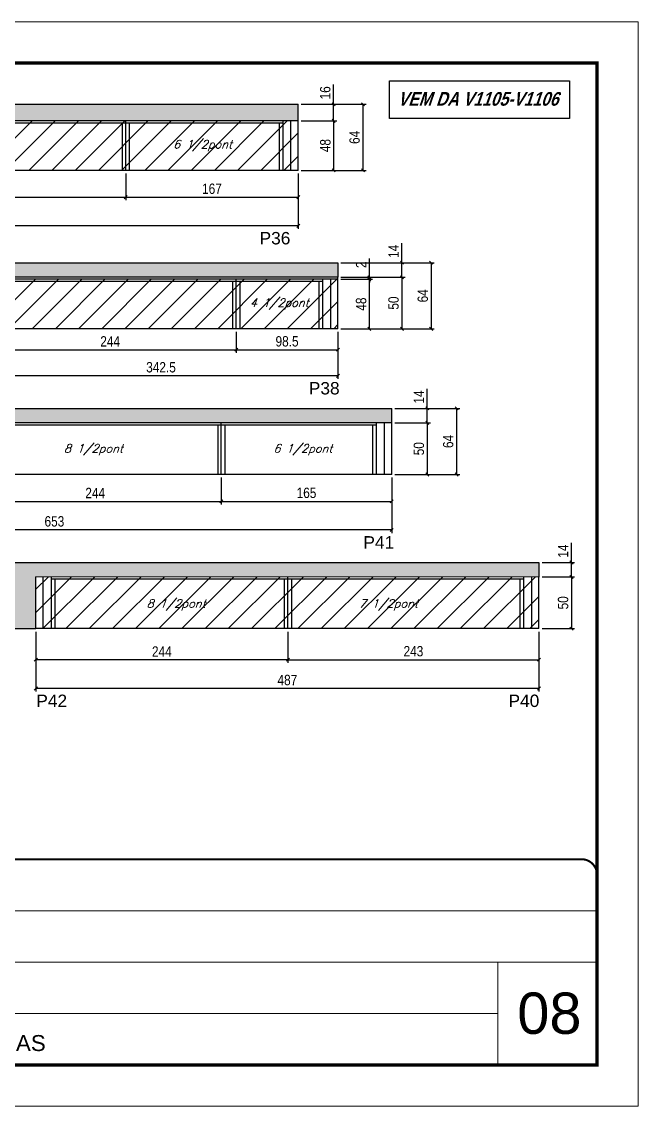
# Model space of a CAD drawing. Extents: x 3309 to 9563, y -2522 to 14608.
# Drawn here: x 8966 to 9563, y 12409 to 13459 of the extents above; entities that cross this region are included whole.
import ezdxf

# ---------------------------------------------------------------- set-up
doc = ezdxf.new("R2010")
doc.units = 0
doc.linetypes.add('CONTINUO', pattern=[0])
doc.linetypes.add('DASHED', pattern=[0.75, 0.5, -0.25])
for name, color, linetype in [('5', 5, 'Continuous'), ('COTA', 241, 'Continuous'), ('NOMENCLATURA', 7, 'Continuous'), ('Painéis', 200, 'Continuous'), ('SARR_2.2x7', 40, 'Continuous'), ('SARR_3.5x7', 81, 'Continuous'), ('texto', 7, 'Continuous')]:
    doc.layers.add(name, color=color, linetype=linetype)
for name, color, linetype, lineweight in [('CARIMBO', 255, 'Continuous', 9), ('Folhas', 255, 'Continuous', 9), ('Hachura', 251, 'Continuous', 9), ('SARRAFO DE PRESSAO', 251, 'DASHED', 9)]:
    doc.layers.add(name, color=color, linetype=linetype, lineweight=lineweight)
doc.styles.add('ARIAL', font='arial.ttf')
doc.styles.add('COTA TECNICA', font='techl___.ttf', dxfattribs={"height": 10})
doc.styles.add('Romans', font='romans.shx')
doc.styles.get("Standard").update_dxf_attribs({"font": 'arial.ttf'})
doc.styles.add('TECNICA', font='techb___.ttf', dxfattribs={"height": 10})
doc.dimstyles.new('PAINEL', dxfattribs={"dimtxt": 10, "dimasz": 3, "dimexe": 3, "dimexo": 3, "dimgap": 3, "dimtad": 1, "dimdec": 1, "dimzin": 12, "dimdsep": 46, "dimtxsty": 'COTA TECNICA', "dimblk1": 'OBLIQUE', "dimblk2": 'OBLIQUE', "dimsah": 1, "dimcen": 0.9, "dimclrd": 4, "dimclre": 4, "dimclrt": 240, "dimadec": 1, "dimazin": 3, "dimtfac": 1, "dimtdec": 1, "dimtmove": 0, "dimatfit": 3, "dimfxl": 1, "dimtolj": 1, "dimtzin": 12, "dimarcsym": 0})

# ---------------------------------------------------------------- blocks, each defined once
blk = doc.blocks.new('9999999999')
at = {"color": 30, "linetype": 'CONTINUO'}
for p, q in [((98564.6, 34379.6), (99584, 34379.6)), ((98564.6, 34329.8), (99488, 34329.8)), ((99584, 34329.8), (99488, 34329.8)), ((99488, 34329.8), (99488, 34230.2)), ((98564.6, 34280), (99488, 34280))]:
    blk.add_line(p, q, dxfattribs=at)
at = {"color": 30, "linetype": 'CONTINUO', "const_width": 2}
blk.add_lwpolyline([(99584, 34230.2), (99584, 34414.4, 0.414214), (99569, 34429.4), (98229, 34429.4, 0.414214), (98214, 34414.4), (98214, 34245.2, 0.414214), (98229, 34230.2), (99584, 34230.2)], format="xyb", dxfattribs=at)
at = {"layer": 'Folhas'}
blk.add_lwpolyline([(98139, 34190.2), (99624, 34190.2), (99624, 35240.2), (98139, 35240.2)], close=True, dxfattribs=at)
at = {"layer": 'Folhas', "color": 30, "const_width": 3}
blk.add_lwpolyline([(98214, 34230.2), (99584, 34230.2), (99584, 35200.2), (98214, 35200.2)], close=True, dxfattribs=at)
at = {"color": 7, "linetype": 'Continuous', "ltscale": 5, "style": 'ARIAL'}
blk.add_text('LATERAIS DE VIGAS', height=15.483, dxfattribs=at).set_placement((98837.7, 34243.7))
blk = doc.blocks.new('_Oblique')
at = {"color": 0, "linetype": 'ByBlock', "lineweight": -2}
blk.add_line((-0.5, -0.5), (0.5, 0.5), dxfattribs=at)
blk = doc.blocks.new('*D68')
at = {"layer": 'COTA', "color": 4, "linetype": 'ByBlock', "lineweight": -2, "transparency": 16777216}
for p, q in [((8578.7, 13312.3), (8578.7, 13258.7)), ((9233.7, 13312.3), (9233.7, 13258.7)), ((9233.7, 13261.7), (8578.7, 13261.7))]:
    blk.add_line(p, q, dxfattribs=at)
at = {"layer": 'Defpoints', "color": 0, "linetype": 'ByBlock', "transparency": 16777216}
for p in [(8578.7, 13315.3), (9233.7, 13315.3), (8578.7, 13261.7)]:
    blk.add_point(p, dxfattribs=at)
at = {"layer": 'COTA', "color": 4, "linetype": 'ByBlock', "lineweight": -2, "transparency": 16777216, "xscale": 3, "yscale": 3, "zscale": 3, "rotation": 180}
blk.add_blockref('_Oblique', (8578.7, 13261.7), dxfattribs=at)
at = {"layer": 'COTA', "color": 4, "linetype": 'ByBlock', "lineweight": -2, "transparency": 16777216, "xscale": 3, "yscale": 3, "zscale": 3}
blk.add_blockref('_Oblique', (9233.7, 13261.7), dxfattribs=at)
at = {"layer": 'COTA', "color": 240, "linetype": 'ByBlock', "transparency": 16777216, "insert": (8906.2, 13269.8), "char_height": 10, "attachment_point": 5, "style": 'COTA TECNICA'}
blk.add_mtext('\\A1;655', dxfattribs=at)
blk = doc.blocks.new('*D53')
at = {"layer": 'COTA', "color": 4, "lineweight": -2, "transparency": 16777216}
for p, q in [((8822.7, 13312.3), (8822.7, 13286.4)), ((9066.7, 13312.3), (9066.7, 13286.4)), ((8822.7, 13289.4), (9066.7, 13289.4))]:
    blk.add_line(p, q, dxfattribs=at)
at = {"layer": 'Defpoints', "color": 0, "transparency": 16777216}
for p in [(8822.7, 13315.3, 0), (9066.7, 13315.3, 0), (9066.7, 13289.4)]:
    blk.add_point(p, dxfattribs=at)
at = {"layer": 'COTA', "color": 4, "lineweight": -2, "transparency": 16777216, "xscale": 3, "yscale": 3, "zscale": 3, "rotation": 180}
blk.add_blockref('_Oblique', (8822.7, 13289.4), dxfattribs=at)
at = {"layer": 'COTA', "color": 4, "lineweight": -2, "transparency": 16777216, "xscale": 3, "yscale": 3, "zscale": 3}
blk.add_blockref('_Oblique', (9066.7, 13289.4), dxfattribs=at)
at = {"layer": 'COTA', "color": 240, "transparency": 16777216, "insert": (8944.7, 13297.5), "char_height": 10, "attachment_point": 5, "style": 'COTA TECNICA'}
blk.add_mtext('\\A1;244', dxfattribs=at)
blk = doc.blocks.new('*D54')
at = {"layer": 'COTA', "color": 4, "lineweight": -2, "transparency": 16777216}
for p, q in [((9236.7, 13379.3), (9299.4, 13379.3)), ((9296.4, 13379.3), (9296.4, 13315.3)), ((9236.7, 13315.3), (9299.4, 13315.3))]:
    blk.add_line(p, q, dxfattribs=at)
at = {"layer": 'Defpoints', "color": 0, "transparency": 16777216}
for p in [(9233.7, 13379.3, 0), (9233.7, 13315.3, 0), (9296.4, 13315.3)]:
    blk.add_point(p, dxfattribs=at)
at = {"layer": 'COTA', "color": 4, "lineweight": -2, "transparency": 16777216, "xscale": 3, "yscale": 3, "zscale": 3}
for p, rotation in [((9296.4, 13379.3), 90), ((9296.4, 13315.3), 270)]:
    blk.add_blockref('_Oblique', p, dxfattribs=dict(at, rotation=rotation))
at = {"layer": 'COTA', "color": 240, "transparency": 16777216, "insert": (9288.3, 13347.3), "char_height": 10, "attachment_point": 5, "rotation": 90, "style": 'COTA TECNICA'}
blk.add_mtext('\\A1;64', dxfattribs=at)
blk = doc.blocks.new('*D69')
at = {"layer": 'COTA', "color": 4, "lineweight": -2, "transparency": 16777216}
for p, q in [((9066.7, 13312.3), (9066.7, 13286.4)), ((9233.7, 13312.3), (9233.7, 13286.4)), ((9066.7, 13289.4), (9233.7, 13289.4))]:
    blk.add_line(p, q, dxfattribs=at)
at = {"layer": 'Defpoints', "color": 0, "transparency": 16777216}
for p in [(9066.7, 13315.3, 0), (9233.7, 13315.3, 0), (9233.7, 13289.4)]:
    blk.add_point(p, dxfattribs=at)
at = {"layer": 'COTA', "color": 4, "lineweight": -2, "transparency": 16777216, "xscale": 3, "yscale": 3, "zscale": 3, "rotation": 180}
blk.add_blockref('_Oblique', (9066.7, 13289.4), dxfattribs=at)
at = {"layer": 'COTA', "color": 4, "lineweight": -2, "transparency": 16777216, "xscale": 3, "yscale": 3, "zscale": 3}
blk.add_blockref('_Oblique', (9233.7, 13289.4), dxfattribs=at)
at = {"layer": 'COTA', "color": 240, "transparency": 16777216, "insert": (9150.2, 13297.5), "char_height": 10, "attachment_point": 5, "style": 'COTA TECNICA'}
blk.add_mtext('\\A1;167', dxfattribs=at)
blk = doc.blocks.new('*D70')
at = {"layer": 'COTA', "color": 4, "lineweight": -2, "transparency": 16777216}
for p, q in [((9236.7, 13363.3), (9271, 13363.3)), ((9268, 13363.3), (9268, 13315.3)), ((9236.7, 13315.3), (9271, 13315.3))]:
    blk.add_line(p, q, dxfattribs=at)
at = {"layer": 'Defpoints', "color": 0, "transparency": 16777216}
for p in [(9233.7, 13363.3, 0), (9233.7, 13315.3, 0), (9268, 13315.3)]:
    blk.add_point(p, dxfattribs=at)
at = {"layer": 'COTA', "color": 4, "lineweight": -2, "transparency": 16777216, "xscale": 3, "yscale": 3, "zscale": 3}
for p, rotation in [((9268, 13363.3), 90), ((9268, 13315.3), 270)]:
    blk.add_blockref('_Oblique', p, dxfattribs=dict(at, rotation=rotation))
at = {"layer": 'COTA', "color": 240, "transparency": 16777216, "insert": (9260, 13339.3), "char_height": 10, "attachment_point": 5, "rotation": 90, "style": 'COTA TECNICA'}
blk.add_mtext('\\A1;48', dxfattribs=at)
blk = doc.blocks.new('*D71')
at = {"layer": 'COTA', "color": 4, "lineweight": -2, "transparency": 16777216}
for p, q in [((9268, 13379.3), (9268, 13398.4)), ((9236.7, 13379.3), (9271, 13379.3)), ((9268, 13363.3), (9268, 13379.3)), ((9236.7, 13363.3), (9271, 13363.3))]:
    blk.add_line(p, q, dxfattribs=at)
at = {"layer": 'Defpoints', "color": 0, "transparency": 16777216}
for p in [(9233.7, 13379.3, 0), (9268, 13379.3), (9233.7, 13363.3, 0)]:
    blk.add_point(p, dxfattribs=at)
at = {"layer": 'COTA', "color": 4, "lineweight": -2, "transparency": 16777216, "xscale": 3, "yscale": 3, "zscale": 3}
for p, rotation in [((9268, 13379.3), 90), ((9268, 13363.3), 270)]:
    blk.add_blockref('_Oblique', p, dxfattribs=dict(at, rotation=rotation))
at = {"layer": 'COTA', "color": 240, "transparency": 16777216, "insert": (9259.9, 13390.4), "char_height": 10, "attachment_point": 5, "rotation": 90, "style": 'COTA TECNICA'}
blk.add_mtext('\\A1;16', dxfattribs=at)
blk = doc.blocks.new('*D75')
at = {"layer": 'COTA', "color": 4, "linetype": 'ByBlock', "lineweight": -2, "transparency": 16777216}
for p, q in [((8929.7, 13158.9), (8929.7, 13113.4)), ((9272.1, 13158.9), (9272.1, 13113.4)), ((9272.1, 13116.4), (8929.7, 13116.4))]:
    blk.add_line(p, q, dxfattribs=at)
at = {"layer": 'Defpoints', "color": 0, "linetype": 'ByBlock', "transparency": 16777216}
for p in [(8929.7, 13161.9), (9272.1, 13161.9), (8929.7, 13116.4)]:
    blk.add_point(p, dxfattribs=at)
at = {"layer": 'COTA', "color": 4, "linetype": 'ByBlock', "lineweight": -2, "transparency": 16777216, "xscale": 3, "yscale": 3, "zscale": 3, "rotation": 180}
blk.add_blockref('_Oblique', (8929.7, 13116.4), dxfattribs=at)
at = {"layer": 'COTA', "color": 4, "linetype": 'ByBlock', "lineweight": -2, "transparency": 16777216, "xscale": 3, "yscale": 3, "zscale": 3}
blk.add_blockref('_Oblique', (9272.1, 13116.4), dxfattribs=at)
at = {"layer": 'COTA', "color": 240, "linetype": 'ByBlock', "transparency": 16777216, "insert": (9100.9, 13124.7), "char_height": 10, "attachment_point": 5, "style": 'COTA TECNICA'}
blk.add_mtext('\\A1;342.5', dxfattribs=at)
blk = doc.blocks.new('*D76')
at = {"layer": 'COTA', "color": 4, "lineweight": -2, "transparency": 16777216}
for p, q in [((8929.7, 13158.9), (8929.7, 13138.7)), ((9173.7, 13158.9), (9173.7, 13138.7)), ((8929.7, 13141.7), (9173.7, 13141.7))]:
    blk.add_line(p, q, dxfattribs=at)
at = {"layer": 'Defpoints', "color": 0, "transparency": 16777216}
for p in [(8929.7, 13161.9), (9173.7, 13161.9), (9173.7, 13141.7)]:
    blk.add_point(p, dxfattribs=at)
at = {"layer": 'COTA', "color": 4, "lineweight": -2, "transparency": 16777216, "xscale": 3, "yscale": 3, "zscale": 3, "rotation": 180}
blk.add_blockref('_Oblique', (8929.7, 13141.7), dxfattribs=at)
at = {"layer": 'COTA', "color": 4, "lineweight": -2, "transparency": 16777216, "xscale": 3, "yscale": 3, "zscale": 3}
blk.add_blockref('_Oblique', (9173.7, 13141.7), dxfattribs=at)
at = {"layer": 'COTA', "color": 240, "transparency": 16777216, "insert": (9051.7, 13149.8), "char_height": 10, "attachment_point": 5, "style": 'COTA TECNICA'}
blk.add_mtext('\\A1;244', dxfattribs=at)
blk = doc.blocks.new('*D77')
at = {"layer": 'COTA', "color": 4, "lineweight": -2, "transparency": 16777216}
for p, q in [((9173.7, 13158.9), (9173.7, 13138.7)), ((9272.1, 13158.9), (9272.1, 13138.7)), ((9173.7, 13141.7), (9272.1, 13141.7))]:
    blk.add_line(p, q, dxfattribs=at)
at = {"layer": 'Defpoints', "color": 0, "transparency": 16777216}
for p in [(9173.7, 13161.9), (9272.1, 13161.9), (9272.1, 13141.7)]:
    blk.add_point(p, dxfattribs=at)
at = {"layer": 'COTA', "color": 4, "lineweight": -2, "transparency": 16777216, "xscale": 3, "yscale": 3, "zscale": 3, "rotation": 180}
blk.add_blockref('_Oblique', (9173.7, 13141.7), dxfattribs=at)
at = {"layer": 'COTA', "color": 4, "lineweight": -2, "transparency": 16777216, "xscale": 3, "yscale": 3, "zscale": 3}
blk.add_blockref('_Oblique', (9272.1, 13141.7), dxfattribs=at)
at = {"layer": 'COTA', "color": 240, "transparency": 16777216, "insert": (9222.9, 13149.8), "char_height": 10, "attachment_point": 5, "style": 'COTA TECNICA'}
blk.add_mtext('\\A1;98.5', dxfattribs=at)
blk = doc.blocks.new('*D56')
at = {"layer": 'COTA', "color": 4, "lineweight": -2, "transparency": 16777216}
for p, q in [((9275.1, 13225.9), (9365.4, 13225.9)), ((9362.4, 13225.9), (9362.4, 13161.9)), ((9275.1, 13161.9), (9365.4, 13161.9))]:
    blk.add_line(p, q, dxfattribs=at)
at = {"layer": 'Defpoints', "color": 0, "transparency": 16777216}
for p in [(9272.1, 13225.9, 0), (9272.1, 13161.9, 0), (9362.4, 13161.9)]:
    blk.add_point(p, dxfattribs=at)
at = {"layer": 'COTA', "color": 4, "lineweight": -2, "transparency": 16777216, "xscale": 3, "yscale": 3, "zscale": 3}
for p, rotation in [((9362.4, 13225.9), 90), ((9362.4, 13161.9), 270)]:
    blk.add_blockref('_Oblique', p, dxfattribs=dict(at, rotation=rotation))
at = {"layer": 'COTA', "color": 240, "transparency": 16777216, "insert": (9354.3, 13193.9), "char_height": 10, "attachment_point": 5, "rotation": 90, "style": 'COTA TECNICA'}
blk.add_mtext('\\A1;64', dxfattribs=at)
blk = doc.blocks.new('*D57')
at = {"layer": 'COTA', "color": 4, "lineweight": -2, "transparency": 16777216}
for p, q in [((9275.1, 13211.9), (9337.1, 13211.9)), ((9334.1, 13211.9), (9334.1, 13161.9)), ((9275.1, 13161.9), (9337.1, 13161.9))]:
    blk.add_line(p, q, dxfattribs=at)
at = {"layer": 'Defpoints', "color": 0, "transparency": 16777216}
for p in [(9272.1, 13211.9, 0), (9272.1, 13161.9, 0), (9334.1, 13161.9)]:
    blk.add_point(p, dxfattribs=at)
at = {"layer": 'COTA', "color": 4, "lineweight": -2, "transparency": 16777216, "xscale": 3, "yscale": 3, "zscale": 3}
for p, rotation in [((9334.1, 13211.9), 90), ((9334.1, 13161.9), 270)]:
    blk.add_blockref('_Oblique', p, dxfattribs=dict(at, rotation=rotation))
at = {"layer": 'COTA', "color": 240, "transparency": 16777216, "insert": (9326, 13186.9), "char_height": 10, "attachment_point": 5, "rotation": 90, "style": 'COTA TECNICA'}
blk.add_mtext('\\A1;50', dxfattribs=at)
blk = doc.blocks.new('*D58')
at = {"layer": 'COTA', "color": 4, "lineweight": -2, "transparency": 16777216}
for p, q in [((9334.1, 13225.9), (9334.1, 13245)), ((9275.1, 13225.9), (9337.1, 13225.9)), ((9334.1, 13211.9), (9334.1, 13225.9)), ((9275.1, 13211.9), (9337.1, 13211.9))]:
    blk.add_line(p, q, dxfattribs=at)
at = {"layer": 'Defpoints', "color": 0, "transparency": 16777216}
for p in [(9272.1, 13225.9, 0), (9334.1, 13225.9), (9272.1, 13211.9, 0)]:
    blk.add_point(p, dxfattribs=at)
at = {"layer": 'COTA', "color": 4, "lineweight": -2, "transparency": 16777216, "xscale": 3, "yscale": 3, "zscale": 3}
for p, rotation in [((9334.1, 13225.9), 90), ((9334.1, 13211.9), 270)]:
    blk.add_blockref('_Oblique', p, dxfattribs=dict(at, rotation=rotation))
at = {"layer": 'COTA', "color": 240, "transparency": 16777216, "insert": (9326, 13237), "char_height": 10, "attachment_point": 5, "rotation": 90, "style": 'COTA TECNICA'}
blk.add_mtext('\\A1;14', dxfattribs=at)
blk = doc.blocks.new('*D89')
at = {"layer": 'COTA', "color": 4, "lineweight": -2, "transparency": 16777216}
for p, q in [((9275.1, 13209.9), (9305.6, 13209.9)), ((9302.6, 13161.9), (9302.6, 13209.9)), ((9275.1, 13161.9), (9305.6, 13161.9))]:
    blk.add_line(p, q, dxfattribs=at)
at = {"layer": 'Defpoints', "color": 0, "transparency": 16777216}
for p in [(9272.1, 13209.9, 0), (9302.6, 13209.9), (9272.1, 13161.9, 0)]:
    blk.add_point(p, dxfattribs=at)
at = {"layer": 'COTA', "color": 4, "lineweight": -2, "transparency": 16777216, "xscale": 3, "yscale": 3, "zscale": 3}
for p, rotation in [((9302.6, 13209.9), 90), ((9302.6, 13161.9), 270)]:
    blk.add_blockref('_Oblique', p, dxfattribs=dict(at, rotation=rotation))
at = {"layer": 'COTA', "color": 240, "transparency": 16777216, "insert": (9294.6, 13185.9), "char_height": 10, "attachment_point": 5, "rotation": 90, "style": 'COTA TECNICA'}
blk.add_mtext('\\A1;48', dxfattribs=at)
blk = doc.blocks.new('*D90')
at = {"layer": 'COTA', "color": 4, "lineweight": -2, "transparency": 16777216}
for p, q in [((9302.6, 13211.9), (9302.6, 13230)), ((9275.1, 13211.9), (9305.6, 13211.9)), ((9275.1, 13209.9), (9305.6, 13209.9)), ((9302.6, 13209.9), (9302.6, 13211.9)), ((9302.6, 13209.9), (9302.6, 13206.9))]:
    blk.add_line(p, q, dxfattribs=at)
at = {"layer": 'Defpoints', "color": 0, "transparency": 16777216}
for p in [(9272.1, 13211.9, 0), (9272.1, 13209.9, 0), (9302.6, 13211.9)]:
    blk.add_point(p, dxfattribs=at)
at = {"layer": 'COTA', "color": 4, "lineweight": -2, "transparency": 16777216, "xscale": 3, "yscale": 3, "zscale": 3}
for p, rotation in [((9302.6, 13211.9), 270), ((9302.6, 13209.9), 90)]:
    blk.add_blockref('_Oblique', p, dxfattribs=dict(at, rotation=rotation))
at = {"layer": 'COTA', "color": 240, "transparency": 16777216, "insert": (9294.6, 13224), "char_height": 10, "attachment_point": 5, "rotation": 90, "style": 'COTA TECNICA'}
blk.add_mtext('\\A1;2', dxfattribs=at)
blk = doc.blocks.new('*D113')
at = {"layer": 'COTA', "color": 4, "linetype": 'ByBlock', "lineweight": -2, "transparency": 16777216}
for p, q in [((8979.7, 12868.7), (8979.7, 12838.6)), ((9223.7, 12868.7), (9223.7, 12838.6)), ((9223.7, 12841.6), (8979.7, 12841.6))]:
    blk.add_line(p, q, dxfattribs=at)
at = {"layer": 'Defpoints', "color": 0, "linetype": 'ByBlock', "transparency": 16777216}
for p in [(8979.7, 12871.7), (9223.7, 12871.7), (8979.7, 12841.6)]:
    blk.add_point(p, dxfattribs=at)
at = {"layer": 'COTA', "color": 4, "linetype": 'ByBlock', "lineweight": -2, "transparency": 16777216, "xscale": 3, "yscale": 3, "zscale": 3, "rotation": 180}
blk.add_blockref('_Oblique', (8979.7, 12841.6), dxfattribs=at)
at = {"layer": 'COTA', "color": 4, "linetype": 'ByBlock', "lineweight": -2, "transparency": 16777216, "xscale": 3, "yscale": 3, "zscale": 3}
blk.add_blockref('_Oblique', (9223.7, 12841.6), dxfattribs=at)
at = {"layer": 'COTA', "color": 240, "linetype": 'ByBlock', "transparency": 16777216, "insert": (9101.7, 12849.6), "char_height": 10, "attachment_point": 5, "style": 'COTA TECNICA'}
blk.add_mtext('\\A1;244', dxfattribs=at)
blk = doc.blocks.new('*D116')
at = {"layer": 'COTA', "color": 4, "linetype": 'ByBlock', "lineweight": -2, "transparency": 16777216}
for p, q in [((8979.7, 12868.7), (8979.7, 12810.8)), ((9466.7, 12868.7), (9466.7, 12810.8)), ((9466.7, 12813.8), (8979.7, 12813.8))]:
    blk.add_line(p, q, dxfattribs=at)
at = {"layer": 'Defpoints', "color": 0, "linetype": 'ByBlock', "transparency": 16777216}
for p in [(8979.7, 12871.7), (9466.7, 12871.7), (8979.7, 12813.8)]:
    blk.add_point(p, dxfattribs=at)
at = {"layer": 'COTA', "color": 4, "linetype": 'ByBlock', "lineweight": -2, "transparency": 16777216, "xscale": 3, "yscale": 3, "zscale": 3, "rotation": 180}
blk.add_blockref('_Oblique', (8979.7, 12813.8), dxfattribs=at)
at = {"layer": 'COTA', "color": 4, "linetype": 'ByBlock', "lineweight": -2, "transparency": 16777216, "xscale": 3, "yscale": 3, "zscale": 3}
blk.add_blockref('_Oblique', (9466.7, 12813.8), dxfattribs=at)
at = {"layer": 'COTA', "color": 240, "linetype": 'ByBlock', "transparency": 16777216, "insert": (9223.2, 12821.9), "char_height": 10, "attachment_point": 5, "style": 'COTA TECNICA'}
blk.add_mtext('\\A1;487', dxfattribs=at)
blk = doc.blocks.new('*D114')
at = {"layer": 'COTA', "color": 4, "lineweight": -2, "transparency": 16777216}
for p, q in [((9223.7, 12868.7), (9223.7, 12838.6)), ((9466.7, 12868.7), (9466.7, 12838.6)), ((9223.7, 12841.6), (9466.7, 12841.6))]:
    blk.add_line(p, q, dxfattribs=at)
at = {"layer": 'Defpoints', "color": 0, "transparency": 16777216}
for p in [(9223.7, 12871.7, 0), (9466.7, 12871.7, 0), (9466.7, 12841.6)]:
    blk.add_point(p, dxfattribs=at)
at = {"layer": 'COTA', "color": 4, "lineweight": -2, "transparency": 16777216, "xscale": 3, "yscale": 3, "zscale": 3, "rotation": 180}
blk.add_blockref('_Oblique', (9223.7, 12841.6), dxfattribs=at)
at = {"layer": 'COTA', "color": 4, "lineweight": -2, "transparency": 16777216, "xscale": 3, "yscale": 3, "zscale": 3}
blk.add_blockref('_Oblique', (9466.7, 12841.6), dxfattribs=at)
at = {"layer": 'COTA', "color": 240, "transparency": 16777216, "insert": (9345.2, 12849.8), "char_height": 10, "attachment_point": 5, "style": 'COTA TECNICA'}
blk.add_mtext('\\A1;243', dxfattribs=at)
blk = doc.blocks.new('*D115')
at = {"layer": 'COTA', "color": 4, "lineweight": -2, "transparency": 16777216}
for p, q in [((9469.7, 12921.7), (9501.2, 12921.7)), ((9498.2, 12921.7), (9498.2, 12871.7)), ((9469.7, 12871.7), (9501.2, 12871.7))]:
    blk.add_line(p, q, dxfattribs=at)
at = {"layer": 'Defpoints', "color": 0, "transparency": 16777216}
for p in [(9466.7, 12921.7, 0), (9466.7, 12871.7, 0), (9498.2, 12871.7)]:
    blk.add_point(p, dxfattribs=at)
at = {"layer": 'COTA', "color": 4, "lineweight": -2, "transparency": 16777216, "xscale": 3, "yscale": 3, "zscale": 3}
for p, rotation in [((9498.2, 12921.7), 90), ((9498.2, 12871.7), 270)]:
    blk.add_blockref('_Oblique', p, dxfattribs=dict(at, rotation=rotation))
at = {"layer": 'COTA', "color": 240, "transparency": 16777216, "insert": (9490.1, 12896.7), "char_height": 10, "attachment_point": 5, "rotation": 90, "style": 'COTA TECNICA'}
blk.add_mtext('\\A1;50', dxfattribs=at)
blk = doc.blocks.new('*D117')
at = {"layer": 'COTA', "color": 4, "lineweight": -2, "transparency": 16777216}
for p, q in [((9498.2, 12935.7), (9498.2, 12954.8)), ((9469.7, 12935.7), (9501.2, 12935.7)), ((9498.2, 12921.7), (9498.2, 12935.7)), ((9469.7, 12921.7), (9501.2, 12921.7))]:
    blk.add_line(p, q, dxfattribs=at)
at = {"layer": 'Defpoints', "color": 0, "transparency": 16777216}
for p in [(9466.7, 12935.7, 0), (9498.2, 12935.7), (9466.7, 12921.7, 0)]:
    blk.add_point(p, dxfattribs=at)
at = {"layer": 'COTA', "color": 4, "lineweight": -2, "transparency": 16777216, "xscale": 3, "yscale": 3, "zscale": 3}
for p, rotation in [((9498.2, 12935.7), 90), ((9498.2, 12921.7), 270)]:
    blk.add_blockref('_Oblique', p, dxfattribs=dict(at, rotation=rotation))
at = {"layer": 'COTA', "color": 240, "transparency": 16777216, "insert": (9490.1, 12946.8), "char_height": 10, "attachment_point": 5, "rotation": 90, "style": 'COTA TECNICA'}
blk.add_mtext('\\A1;14', dxfattribs=at)
blk = doc.blocks.new('*D2477')
at = {"layer": 'COTA', "color": 4, "linetype": 'ByBlock', "lineweight": -2, "transparency": 16777216}
for p, q in [((8671.2, 13017.9), (8671.2, 12964.2)), ((9324.2, 13017.9), (9324.2, 12964.2)), ((9324.2, 12967.2), (8671.2, 12967.2))]:
    blk.add_line(p, q, dxfattribs=at)
at = {"layer": 'Defpoints', "color": 0, "linetype": 'ByBlock', "transparency": 16777216}
for p in [(8671.2, 13020.9), (9324.2, 13020.9), (8671.2, 12967.2)]:
    blk.add_point(p, dxfattribs=at)
at = {"layer": 'COTA', "color": 4, "linetype": 'ByBlock', "lineweight": -2, "transparency": 16777216, "xscale": 3, "yscale": 3, "zscale": 3, "rotation": 180}
blk.add_blockref('_Oblique', (8671.2, 12967.2), dxfattribs=at)
at = {"layer": 'COTA', "color": 4, "linetype": 'ByBlock', "lineweight": -2, "transparency": 16777216, "xscale": 3, "yscale": 3, "zscale": 3}
blk.add_blockref('_Oblique', (9324.2, 12967.2), dxfattribs=at)
at = {"layer": 'COTA', "color": 240, "linetype": 'ByBlock', "transparency": 16777216, "insert": (8997.7, 12975.5), "char_height": 10, "attachment_point": 5, "style": 'COTA TECNICA'}
blk.add_mtext('\\A1;653', dxfattribs=at)
blk = doc.blocks.new('*D2475')
at = {"layer": 'COTA', "color": 4, "lineweight": -2, "transparency": 16777216}
for p, q in [((8915.2, 13017.9), (8915.2, 12991.9)), ((9159.2, 13017.9), (9159.2, 12991.9)), ((8915.2, 12994.9), (9159.2, 12994.9))]:
    blk.add_line(p, q, dxfattribs=at)
at = {"layer": 'Defpoints', "color": 0, "transparency": 16777216}
for p in [(8915.2, 13020.9, 0), (9159.2, 13020.9, 0), (9159.2, 12994.9)]:
    blk.add_point(p, dxfattribs=at)
at = {"layer": 'COTA', "color": 4, "lineweight": -2, "transparency": 16777216, "xscale": 3, "yscale": 3, "zscale": 3, "rotation": 180}
blk.add_blockref('_Oblique', (8915.2, 12994.9), dxfattribs=at)
at = {"layer": 'COTA', "color": 4, "lineweight": -2, "transparency": 16777216, "xscale": 3, "yscale": 3, "zscale": 3}
blk.add_blockref('_Oblique', (9159.2, 12994.9), dxfattribs=at)
at = {"layer": 'COTA', "color": 240, "transparency": 16777216, "insert": (9037.2, 13003), "char_height": 10, "attachment_point": 5, "style": 'COTA TECNICA'}
blk.add_mtext('\\A1;244', dxfattribs=at)
blk = doc.blocks.new('*D2476')
at = {"layer": 'COTA', "color": 4, "lineweight": -2, "transparency": 16777216}
for p, q in [((9327.2, 13084.9), (9390, 13084.9)), ((9387, 13084.9), (9387, 13020.9)), ((9327.2, 13020.9), (9390, 13020.9))]:
    blk.add_line(p, q, dxfattribs=at)
at = {"layer": 'Defpoints', "color": 0, "transparency": 16777216}
for p in [(9324.2, 13084.9, 0), (9324.2, 13020.9, 0), (9387, 13020.9)]:
    blk.add_point(p, dxfattribs=at)
at = {"layer": 'COTA', "color": 4, "lineweight": -2, "transparency": 16777216, "xscale": 3, "yscale": 3, "zscale": 3}
for p, rotation in [((9387, 13084.9), 90), ((9387, 13020.9), 270)]:
    blk.add_blockref('_Oblique', p, dxfattribs=dict(at, rotation=rotation))
at = {"layer": 'COTA', "color": 240, "transparency": 16777216, "insert": (9378.9, 13052.9), "char_height": 10, "attachment_point": 5, "rotation": 90, "style": 'COTA TECNICA'}
blk.add_mtext('\\A1;64', dxfattribs=at)
blk = doc.blocks.new('*D2478')
at = {"layer": 'COTA', "color": 4, "lineweight": -2, "transparency": 16777216}
for p, q in [((9159.2, 13017.9), (9159.2, 12991.9)), ((9324.2, 13017.9), (9324.2, 12991.9)), ((9159.2, 12994.9), (9324.2, 12994.9))]:
    blk.add_line(p, q, dxfattribs=at)
at = {"layer": 'Defpoints', "color": 0, "transparency": 16777216}
for p in [(9159.2, 13020.9, 0), (9324.2, 13020.9, 0), (9324.2, 12994.9)]:
    blk.add_point(p, dxfattribs=at)
at = {"layer": 'COTA', "color": 4, "lineweight": -2, "transparency": 16777216, "xscale": 3, "yscale": 3, "zscale": 3, "rotation": 180}
blk.add_blockref('_Oblique', (9159.2, 12994.9), dxfattribs=at)
at = {"layer": 'COTA', "color": 4, "lineweight": -2, "transparency": 16777216, "xscale": 3, "yscale": 3, "zscale": 3}
blk.add_blockref('_Oblique', (9324.2, 12994.9), dxfattribs=at)
at = {"layer": 'COTA', "color": 240, "transparency": 16777216, "insert": (9241.7, 13003.1), "char_height": 10, "attachment_point": 5, "style": 'COTA TECNICA'}
blk.add_mtext('\\A1;165', dxfattribs=at)
blk = doc.blocks.new('*D2479')
at = {"layer": 'COTA', "color": 4, "lineweight": -2, "transparency": 16777216}
for p, q in [((9327.2, 13070.9), (9361.6, 13070.9)), ((9358.6, 13070.9), (9358.6, 13020.9)), ((9327.2, 13020.9), (9361.6, 13020.9))]:
    blk.add_line(p, q, dxfattribs=at)
at = {"layer": 'Defpoints', "color": 0, "transparency": 16777216}
for p in [(9324.2, 13070.9, 0), (9324.2, 13020.9, 0), (9358.6, 13020.9)]:
    blk.add_point(p, dxfattribs=at)
at = {"layer": 'COTA', "color": 4, "lineweight": -2, "transparency": 16777216, "xscale": 3, "yscale": 3, "zscale": 3}
for p, rotation in [((9358.6, 13070.9), 90), ((9358.6, 13020.9), 270)]:
    blk.add_blockref('_Oblique', p, dxfattribs=dict(at, rotation=rotation))
at = {"layer": 'COTA', "color": 240, "transparency": 16777216, "insert": (9350.5, 13045.9), "char_height": 10, "attachment_point": 5, "rotation": 90, "style": 'COTA TECNICA'}
blk.add_mtext('\\A1;50', dxfattribs=at)
blk = doc.blocks.new('*D2480')
at = {"layer": 'COTA', "color": 4, "lineweight": -2, "transparency": 16777216}
for p, q in [((9358.6, 13084.9), (9358.6, 13104)), ((9327.2, 13084.9), (9361.6, 13084.9)), ((9358.6, 13070.9), (9358.6, 13084.9)), ((9327.2, 13070.9), (9361.6, 13070.9))]:
    blk.add_line(p, q, dxfattribs=at)
at = {"layer": 'Defpoints', "color": 0, "transparency": 16777216}
for p in [(9324.2, 13084.9, 0), (9358.6, 13084.9), (9324.2, 13070.9, 0)]:
    blk.add_point(p, dxfattribs=at)
at = {"layer": 'COTA', "color": 4, "lineweight": -2, "transparency": 16777216, "xscale": 3, "yscale": 3, "zscale": 3}
for p, rotation in [((9358.6, 13084.9), 90), ((9358.6, 13070.9), 270)]:
    blk.add_blockref('_Oblique', p, dxfattribs=dict(at, rotation=rotation))
at = {"layer": 'COTA', "color": 240, "transparency": 16777216, "insert": (9350.5, 13095.9), "char_height": 10, "attachment_point": 5, "rotation": 90, "style": 'COTA TECNICA'}
blk.add_mtext('\\A1;14', dxfattribs=at)

msp = doc.modelspace()

# ---------------------------------------------------------------- hatches: boundary and pattern name
at = {"layer": 'COTA'}
h = msp.add_hatch(dxfattribs=at)
h.set_pattern_fill('AR-CONC', color=256, scale=0.03)
h.set_pattern_definition([(50, (1651.9506, 103.3395), (5.4655401, -0.4781726), [0.5715, -6.2865]), (355, (1651.9506, 103.3395), (-1.0573026, 5.7317054), [0.4572, -5.0292175]), (100.451445, (1652.406, 103.2996), (4.4082374, 5.2535326), [0.4857003, -5.3427073]), (46.1842, (1651.9506, 104.8635), (8.1323712, -1.2612698), [0.85725, -9.42975]), (96.63556, (1652.628, 104.758), (7.122124, 7.4227837), [0.7285507, -8.0140682]), (351.18415, (1651.951, 104.8635), (7.122124, 7.4227837), [0.685799, -7.543792]), (21, (1652.7126, 104.4825), (4.5484317, -3.067956), [0.5715, -6.2865]), (326, (1652.7126, 104.4825), (1.8540609, 5.525639), [0.4572, -5.0292]), (71.451445, (1653.0916, 104.227), (6.4024926, 2.457683), [0.4857003, -5.3426981]), (37.5, (1651.9506, 103.3395), (0.0926581, 2.53665117), [0, -4.96824, 0, -5.1054, 0, -5.04825]), (7.5, (1651.9506, 103.3395), (2.00458988, 3.00541724), [0, -2.91084, 0, -4.85394, 0, -1.92405]), (327.5, (1650.2514, 103.3395), (4.06771786, -0.17186232), [0, -1.905, 0, -5.9436, 0, -7.8867]), (317.5, (1649.4894, 103.3395), (4.44387544, 0.7627947), [0, -2.4765, 0, -3.94716, 0, -5.6007])])
h.paths.add_polyline_path([(9233.69, 13363.35), (9233.69, 13379.35), (8578.69, 13379.35), (8578.69, 13363.35)])
h = msp.add_hatch(dxfattribs=at)
h.set_pattern_fill('AR-CONC', color=256, scale=0.03)
h.set_pattern_definition([(50, (4768.5, 1202.8185), (5.46554, -0.4781726), [0.5715, -6.2865]), (355, (4768.5, 1202.8185), (-1.0573026, 5.7317054), [0.4572, -5.0292175]), (100.451445, (4768.9555, 1202.7787), (4.4082374, 5.2535326), [0.4857003, -5.3427073]), (46.1842, (4768.5, 1204.3425), (8.1323712, -1.26127), [0.85725, -9.42975]), (96.63556, (4769.178, 1204.2374), (7.122124, 7.4227837), [0.7285507, -8.014068]), (351.18415, (4768.5, 1204.3425), (7.122124, 7.422784), [0.685799, -7.543792]), (21, (4769.262, 1203.9615), (4.5484317, -3.067956), [0.5715, -6.2865]), (326, (4769.262, 1203.9615), (1.8540609, 5.525639), [0.4572, -5.0292]), (71.451445, (4769.641, 1203.706), (6.4024926, 2.457683), [0.4857003, -5.3426981]), (37.5, (4768.5, 1202.8185), (0.0926581, 2.53665117), [0, -4.96824, 0, -5.1054, 0, -5.04825]), (7.5, (4768.5, 1202.8185), (2.0045899, 3.00541724), [0, -2.91084, 0, -4.85394, 0, -1.92405]), (327.5, (4766.8007, 1202.8185), (4.06771786, -0.17186232), [0, -1.905, 0, -5.9436, 0, -7.8867]), (317.5, (4766.0387, 1202.8185), (4.4438754, 0.7627947), [0, -2.4765, 0, -3.94716, 0, -5.6007])])
h.paths.add_polyline_path([(8899.65, 13161.93), (8929.65, 13161.93), (8929.65, 13211.93), (9272.12, 13211.93), (9272.12, 13225.93), (8578.69, 13225.93), (8578.69, 13211.93), (8899.65, 13211.93)])
h = msp.add_hatch(dxfattribs=at)
h.set_pattern_fill('AR-CONC', color=256, scale=0.03)
h.set_pattern_definition([(50, (0, 16.3658), (5.4655401, -0.4781726), [0.5715, -6.2865]), (355, (0, 16.366), (-1.0573026, 5.7317054), [0.4572, -5.0292175]), (100.451445, (0.4555, 16.326), (4.4082374, 5.2535326), [0.4857003, -5.3427073]), (46.1842, (0, 17.89), (8.1323712, -1.2612698), [0.85725, -9.42975]), (96.63556, (0.678, 17.785), (7.122124, 7.4227837), [0.7285507, -8.0140682]), (351.18415, (0, 17.89), (7.122124, 7.4227837), [0.685799, -7.543792]), (21, (0.762, 17.5088), (4.5484317, -3.067956), [0.5715, -6.2865]), (326, (0.762, 17.509), (1.8540609, 5.525639), [0.4572, -5.0292]), (71.451445, (1.141, 17.253), (6.4024926, 2.457683), [0.4857003, -5.3426981]), (37.5, (0, 16.3658), (0.0926581, 2.53665117), [0, -4.96824, 0, -5.1054, 0, -5.04825]), (7.5, (0, 16.3658), (2.00458988, 3.00541724), [0, -2.91084, 0, -4.85394, 0, -1.92405]), (327.5, (-1.6993, 16.3658), (4.06771786, -0.17186232), [0, -1.905, 0, -5.9436, 0, -7.8867]), (317.5, (-2.4613, 16.3658), (4.44387544, 0.7627947), [0, -2.4765, 0, -3.94716, 0, -5.6007])])
h.paths.add_polyline_path([(8641.24, 13020.86), (8671.24, 13020.86), (8671.24, 13070.86), (9324.24, 13070.86), (9324.24, 13084.86), (8193.74, 13084.86), (8193.74, 13070.86), (8641.24, 13070.86)])
h = msp.add_hatch(dxfattribs=at)
h.set_pattern_fill('AR-CONC', color=256, scale=0.03)
h.set_pattern_definition([(50, (0, 23.526), (5.4655401, -0.4781726), [0.5715, -6.2865]), (355, (0, 23.526), (-1.0573026, 5.7317054), [0.4572, -5.0292175]), (100.451445, (0.4555, 23.486), (4.4082374, 5.2535326), [0.4857003, -5.3427073]), (46.1842, (0, 25.05), (8.1323712, -1.2612698), [0.85725, -9.42975]), (96.63556, (0.678, 24.945), (7.122124, 7.4227837), [0.7285507, -8.0140682]), (351.18415, (0, 25.05), (7.122124, 7.4227837), [0.685799, -7.543792]), (21, (0.762, 24.669), (4.5484317, -3.067956), [0.5715, -6.2865]), (326, (0.762, 24.669), (1.8540609, 5.525639), [0.4572, -5.0292]), (71.451445, (1.141, 24.413), (6.4024926, 2.457683), [0.4857003, -5.3426981]), (37.5, (0, 23.5258), (0.0926581, 2.53665117), [0, -4.96824, 0, -5.1054, 0, -5.04825]), (7.5, (0, 23.5258), (2.00458988, 3.00541724), [0, -2.91084, 0, -4.85394, 0, -1.92405]), (327.5, (-1.6993, 23.5258), (4.06771786, -0.17186232), [0, -1.905, 0, -5.9436, 0, -7.8867]), (317.5, (-2.4613, 23.5258), (4.44387544, 0.7627947), [0, -2.4765, 0, -3.94716, 0, -5.6007])])
h.paths.add_polyline_path([(8979.74, 12921.7), (9466.74, 12921.69), (9466.74, 12935.7), (8193.74, 12935.7), (8193.74, 12921.7), (8949.74, 12921.7), (8949.74, 12871.7), (8979.74, 12871.7)])
at = {"layer": 'Hachura'}
h = msp.add_hatch(dxfattribs=at)
h.set_pattern_fill('ANSI31', color=256, scale=5)
h.set_pattern_definition([(45, (0, 9.447), (-11.22532, 11.22532), [])])
h.paths.add_polyline_path([(8578.69, 13363.35), (8578.69, 13315.35), (8822.69, 13315.35), (8822.69, 13363.35)])
h.paths.add_polyline_path([(8822.69, 13363.35), (8822.69, 13315.35), (9066.69, 13315.35), (9066.69, 13363.35)])
h.paths.add_polyline_path([(9066.69, 13363.35), (9066.69, 13315.35), (9233.69, 13315.35), (9233.69, 13363.35)])
h = msp.add_hatch(dxfattribs=at)
h.set_pattern_fill('ANSI31', color=256, scale=5)
h.set_pattern_definition([(45, (0, 77.293), (-11.22532, 11.22532), [])])
h.paths.add_polyline_path([(8822.69, 13211.93), (8578.69, 13211.93), (8578.69, 13161.93), (8822.69, 13161.93)])
h.paths.add_polyline_path([(8899.65, 13211.93), (8822.69, 13211.93), (8822.69, 13161.93), (8899.65, 13161.93)])
h.paths.add_polyline_path([(9173.65, 13209.93), (8929.65, 13209.93), (8929.65, 13161.93), (9173.65, 13161.93)])
h.paths.add_polyline_path([(9272.12, 13209.93), (9173.65, 13209.93), (9173.65, 13161.93), (9272.12, 13161.93)])
h = msp.add_hatch(dxfattribs=at)
h.set_pattern_fill('ANSI31', color=256, scale=5)
h.set_pattern_definition([(45, (1986.043, 932.144), (-11.22532, 11.22532), [])])
h.paths.add_polyline_path([(8979.74, 12921.7), (8979.74, 12871.7), (9223.74, 12871.69), (9223.74, 12921.69)])
h.paths.add_polyline_path([(9466.74, 12871.69), (9466.74, 12921.69), (9223.74, 12921.69), (9223.74, 12871.69)])

# ---------------------------------------------------------------- linework, layer by layer
at = {"layer": 'COTA'}
for p, q in [((8578.69, 13379.35, 0), (9233.69, 13379.35, 0)), ((9233.69, 13363.35, 0), (9233.69, 13379.35, 0)), ((8578.69, 13225.93, 0), (9272.12, 13225.93, 0)), ((9272.12, 13225.93, 0), (9272.12, 13211.93, 0)), ((8193.74, 13084.86, 0), (9324.24, 13084.86, 0)), ((9324.24, 13070.86, 0), (9324.24, 13084.86, 0)), ((8193.74, 12935.7, 0), (9466.74, 12935.7, 0)), ((9466.74, 12935.7, 0), (9466.74, 12921.69, 0)), ((8949.74, 12871.7, 0), (8979.74, 12871.7, 0))]:
    msp.add_line(p, q, dxfattribs=at)
at = {"layer": 'NOMENCLATURA', "elevation": 0}
msp.add_lwpolyline([(9322.04, 13402.11), (9496.24, 13402.11), (9496.24, 13365.65), (9322.04, 13365.65)], close=True, dxfattribs=at)
at = {"layer": 'Painéis', "linetype": 'ByBlock'}
for p, q in [((9233.69, 13363.35, 0), (8578.69, 13363.35, 0)), ((9066.69, 13315.35, 0), (9066.69, 13363.35, 0)), ((9233.69, 13315.35, 0), (9233.69, 13363.35, 0)), ((9233.69, 13315.35, 0), (8578.69, 13315.35, 0)), ((9272.12, 13211.93, 0), (8929.65, 13211.93, 0)), ((9272.12, 13209.93, 0), (8929.65, 13209.93, 0)), ((9173.65, 13161.93, 0), (9173.65, 13209.93, 0)), ((9272.12, 13161.93, 0), (9272.12, 13211.93, 0)), ((9272.12, 13161.93, 0), (8929.65, 13161.93, 0)), ((9324.24, 13070.86, 0), (8671.24, 13070.86, 0)), ((9159.24, 13020.86, 0), (9159.24, 13070.86, 0)), ((9324.24, 13020.86, 0), (9324.24, 13070.86, 0)), ((9324.24, 13020.86, 0), (8671.24, 13020.86, 0)), ((9466.74, 12921.69, 0), (8979.74, 12921.7, 0)), ((8979.74, 12871.7, 0), (8979.74, 12921.7, 0)), ((9223.74, 12871.7, 0), (9223.74, 12921.7, 0)), ((9466.74, 12871.69, 0), (9466.74, 12921.69, 0)), ((9466.74, 12871.69, 0), (8979.74, 12871.7, 0))]:
    msp.add_line(p, q, dxfattribs=at)
at = {"layer": 'SARR_2.2x7', "linetype": 'Continuous'}
for p, q in [((9066.69, 13361.15, 0), (8822.69, 13361.15, 0)), ((9218.69, 13361.15, 0), (9066.69, 13361.15, 0)), ((9226.69, 13315.35, 0), (9226.69, 13363.35, 0)), ((9265.12, 13161.93, 0), (9265.12, 13209.93, 0)), ((9173.65, 13207.73, 0), (8944.65, 13207.73, 0)), ((9257.12, 13207.73, 0), (9173.65, 13207.73, 0)), ((9159.24, 13068.66, 0), (8915.24, 13068.66, 0)), ((9309.24, 13068.66, 0), (9159.24, 13068.66, 0)), ((9317.24, 13020.86, 0), (9317.24, 13070.86, 0)), ((8986.74, 12871.7, 0), (8986.74, 12921.7, 0)), ((9223.74, 12919.5, 0), (8994.74, 12919.5, 0)), ((9451.74, 12919.49, 0), (9223.74, 12919.5, 0)), ((9459.74, 12871.69, 0), (9459.74, 12921.69, 0))]:
    msp.add_line(p, q, dxfattribs=at)
at = {"layer": 'SARR_3.5x7'}
for p, q in [((9063.19, 13361.15, 0), (9063.19, 13315.35, 0)), ((9070.19, 13361.15, 0), (9070.19, 13315.35, 0)), ((9215.19, 13361.15, 0), (9215.19, 13315.35, 0)), ((9218.69, 13363.35, 0), (9218.69, 13315.35, 0)), ((9257.12, 13209.93, 0), (9257.12, 13161.93, 0)), ((9170.15, 13207.73, 0), (9170.15, 13161.93, 0)), ((9177.15, 13207.73, 0), (9177.15, 13161.93, 0)), ((9253.62, 13207.73, 0), (9253.62, 13161.93, 0)), ((9155.74, 13068.66, 0), (9155.74, 13020.86, 0)), ((9162.74, 13068.66, 0), (9162.74, 13020.86, 0)), ((9305.74, 13068.66, 0), (9305.74, 13020.86, 0)), ((9309.24, 13070.86, 0), (9309.24, 13020.86, 0)), ((8994.74, 12921.7, 0), (8994.74, 12871.7, 0)), ((8998.24, 12919.5, 0), (8998.24, 12871.7, 0)), ((9220.24, 12919.5, 0), (9220.24, 12871.7, 0)), ((9227.24, 12919.5, 0), (9227.24, 12871.7, 0)), ((9448.24, 12919.49, 0), (9448.24, 12871.69, 0)), ((9451.74, 12921.69, 0), (9451.74, 12871.69, 0))]:
    msp.add_line(p, q, dxfattribs=at)

# ---------------------------------------------------------------- block references
at = {"layer": 'SARRAFO DE PRESSAO', "color": 6, "linetype": 'ByBlock'}
msp.add_blockref('9999999999', (-90061.11, -21780.92), dxfattribs=at)

# ---------------------------------------------------------------- texts
at = {"layer": '5', "linetype": 'Continuous'}
for s, rotation, p in [('P36', 0.00004, (9196.29, 13243.71, 0)), ('P38', 359.99996, (9243.96, 13098.43, 0)), ('P41', 359.99996, (9296.75, 12949.23, 0)), ('P42', 0.00004, (8980.18, 12795.84, 0)), ('P40', 0.00004, (9437.25, 12795.84, 0))]:
    msp.add_text(s, height=12, rotation=rotation, dxfattribs=at).set_placement(p)
at = {"layer": 'CARIMBO', "style": 'ARIAL'}
msp.add_text('08', height=40, dxfattribs=at).set_placement((9445.73, 12479.43))
at = {"layer": 'NOMENCLATURA', "insert": (9407.66, 13391.15), "char_height": 13.2, "width": 300.2766, "attachment_point": 2, "style": 'TECNICA'}
msp.add_mtext('{\\Q19;VEM DA V1105-V1106}', dxfattribs=at)
at = {"layer": 'texto', "color": 2, "char_height": 8, "attachment_point": 5, "style": 'Romans'}
for s, insert in [('{\\Q19;\\C256;6 1/2pont}', (9141.19, 13339.35, 0)), ('{\\Q19;\\C256;4 1/2pont}', (9215.38, 13185.93, 0)), ('{\\Q19;\\C256;8 1/2pont}', (9035.49, 13044.86, 0)), ('{\\Q19;\\C256;6 1/2pont}', (9238.24, 13044.86, 0)), ('{\\Q19;\\C256;8 1/2pont}', (9115.49, 12894.7, 0)), ('{\\Q19;\\C256;7 1/2pont}', (9320.99, 12894.7, 0))]:
    msp.add_mtext(s, dxfattribs=dict(at, insert=insert))

# ---------------------------------------------------------------- dimensions: what is measured, and where the dimension line sits
at = {"layer": 'COTA'}
for base, p1, p2, picture, middle in [((9268.05, 13379.35), (9233.69, 13363.35, 0), (9233.69, 13379.35, 0), '*D71', (9259.95, 13390.35)), ((9296.41, 13315.35), (9233.69, 13379.35, 0), (9233.69, 13315.35, 0), '*D54', (9288.31, 13347.35)), ((9268.05, 13315.35), (9233.69, 13363.35, 0), (9233.69, 13315.35, 0), '*D70', (9259.95, 13339.35)), ((9334.09, 13225.93), (9272.12, 13211.93, 0), (9272.12, 13225.93, 0), '*D58', (9326.02, 13236.99)), ((9302.65, 13211.93), (9272.12, 13209.93, 0), (9272.12, 13211.93, 0), '*D90', (9294.65, 13223.99)), ((9362.45, 13161.93), (9272.12, 13225.93, 0), (9272.12, 13161.93, 0), '*D56', (9354.35, 13193.93)), ((9334.09, 13161.93), (9272.12, 13211.93, 0), (9272.12, 13161.93, 0), '*D57', (9325.98, 13186.93)), ((9302.65, 13209.93), (9272.12, 13161.93, 0), (9272.12, 13209.93, 0), '*D89', (9294.55, 13185.93)), ((9358.59, 13084.86), (9324.24, 13070.86, 0), (9324.24, 13084.86, 0), '*D2480', (9350.52, 13095.92)), ((9386.95, 13020.86), (9324.24, 13084.86, 0), (9324.24, 13020.86, 0), '*D2476', (9378.85, 13052.86)), ((9358.59, 13020.86), (9324.24, 13070.86, 0), (9324.24, 13020.86, 0), '*D2479', (9350.48, 13045.86)), ((9498.17, 12935.7), (9466.74, 12921.69, 0), (9466.74, 12935.7, 0), '*D117', (9490.09, 12946.75)), ((9498.17, 12871.69), (9466.74, 12921.69, 0), (9466.74, 12871.69, 0), '*D115', (9490.06, 12896.69))]:
    dim = msp.add_linear_dim(base=base, p1=p1, p2=p2, angle=90, dimstyle='PAINEL', dxfattribs=at)
    dim.commit()
    dim.dimension.update_dxf_attribs({"geometry": picture, "text_midpoint": middle})
at = {"layer": 'COTA', "linetype": 'ByBlock'}
for base, p1, p2, picture, middle in [((8578.69, 13261.72, 0), (9233.69, 13315.35, 0), (8578.69, 13315.35, 0), '*D68', (8906.19, 13269.83, 0)), ((8929.65, 13116.44, 0), (9272.12, 13161.93, 0), (8929.65, 13161.93, 0), '*D75', (9100.88, 13124.66, 0)), ((8671.24, 12967.24, 0), (9324.24, 13020.86, 0), (8671.24, 13020.86, 0), '*D2477', (8997.74, 12975.46, 0)), ((8979.74, 12813.85, 0), (9466.74, 12871.69, 0), (8979.74, 12871.7, 0), '*D116', (9223.24, 12821.94, 0))]:
    dim = msp.add_linear_dim(base=base, p1=p1, p2=p2, angle=180, dimstyle='PAINEL', dxfattribs=at)
    dim.commit()
    dim.dimension.update_dxf_attribs({"geometry": picture, "text_midpoint": middle})
at = {"layer": 'COTA'}
for base, p1, p2, picture, middle in [((9066.69, 13289.43), (8822.69, 13315.35, 0), (9066.69, 13315.35, 0), '*D53', (8944.69, 13297.5)), ((9233.69, 13289.43), (9066.69, 13315.35, 0), (9233.69, 13315.35, 0), '*D69', (9150.19, 13297.53)), ((9173.65, 13141.69, 0), (8929.65, 13161.93, 0), (9173.65, 13161.93, 0), '*D76', (9051.65, 13149.76, 0)), ((9159.24, 12994.95), (8915.24, 13020.86, 0), (9159.24, 13020.86, 0), '*D2475', (9037.24, 13003.02)), ((9324.24, 12994.95), (9159.24, 13020.86, 0), (9324.24, 13020.86, 0), '*D2478', (9241.74, 13003.06)), ((9466.74, 12841.56), (9223.74, 12871.7, 0), (9466.74, 12871.69, 0), '*D114', (9345.24, 12849.78))]:
    dim = msp.add_linear_dim(base=base, p1=p1, p2=p2, dimstyle='PAINEL', dxfattribs=at)
    dim.commit()
    dim.dimension.update_dxf_attribs({"geometry": picture, "text_midpoint": middle})
dim = msp.add_linear_dim(base=(9272.12, 13141.69, 0), p1=(9173.65, 13161.93, 0), p2=(9272.12, 13161.93, 0), dimstyle='PAINEL', override={"dimtmove": 1}, dxfattribs=at)
dim.commit()
dim.dimension.update_dxf_attribs({"geometry": '*D77', "text_midpoint": (9222.88, 13149.83, 0)})
at = {"layer": 'COTA', "linetype": 'ByBlock'}
dim = msp.add_linear_dim(base=(8979.74, 12841.56, 0), p1=(9223.74, 12871.7, 0), p2=(8979.74, 12871.7, 0), angle=180, dimstyle='PAINEL', override={"dimtmove": 1}, dxfattribs=at)
dim.commit()
dim.dimension.update_dxf_attribs({"geometry": '*D113', "text_midpoint": (9101.74, 12849.64, 0)})

doc.saveas('drawing.dxf')
